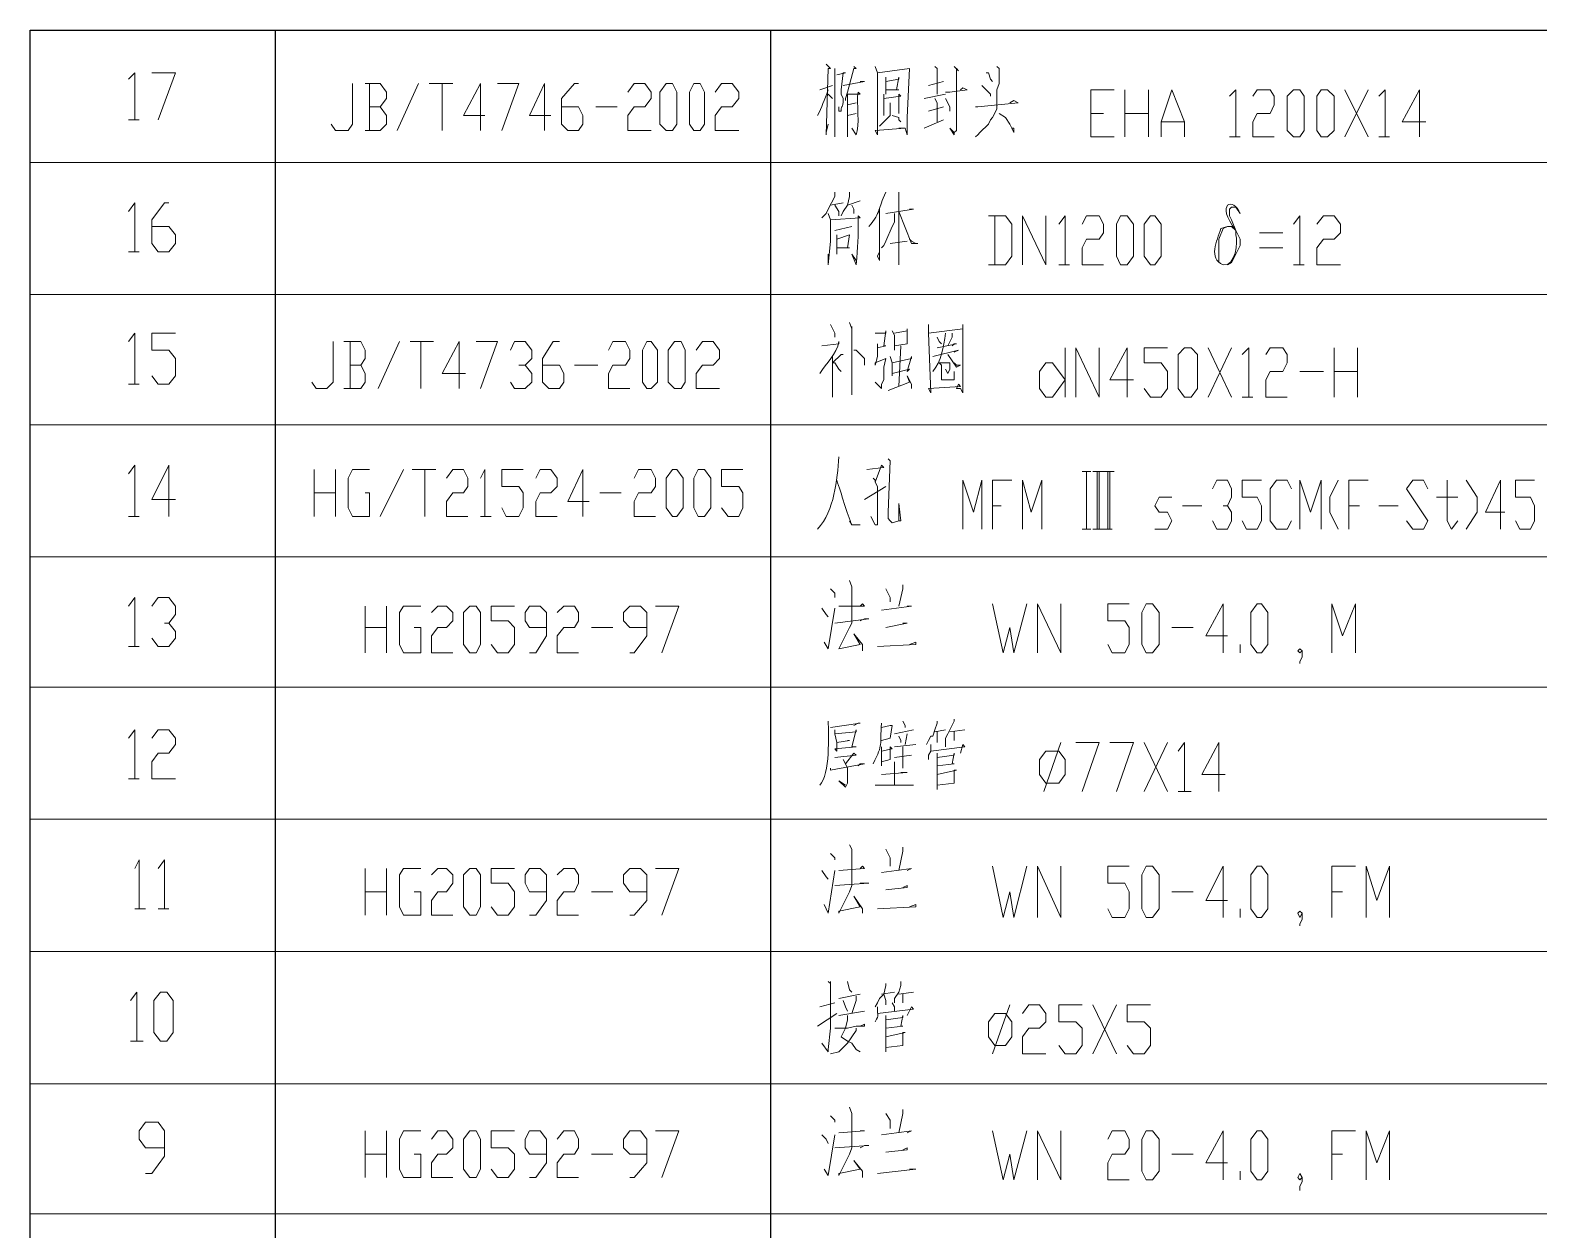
# Model space of a CAD drawing. Header units: millimetres. Extents: x -219 to 948, y -831 to -7.
# Drawn here: x 684 to 811.3, y -596.4 to -495.1 of the extents above; entities that cross this region are included whole.
import ezdxf

# ---------------------------------------------------------------- set-up
doc = ezdxf.new("R2010")
doc.units = ezdxf.units.MM
doc.layers.add('1', color=7, linetype='Continuous')

msp = doc.modelspace()

# ---------------------------------------------------------------- linework, layer by layer
at = {"layer": '1', "color": 0, "lineweight": 25}
for points in [[(684.04, -816.99), (684.04, -495.15)], [(684.04, -495.15), (933.7, -495.15)], [(704.74, -683.79), (704.74, -495.15)], [(746.5, -683.79), (746.5, -495.15)]]:
    msp.add_lwpolyline(points, dxfattribs=at)
at = {"layer": '1', "color": 0, "lineweight": 5}
for points in [[(692.32, -499.29), (692.86, -498.75), (692.86, -502.71)], [(694.3, -498.75), (696.28, -498.75), (694.84, -502.71)], [(751.18, -498.03), (751.54, -498.39), (751.36, -498.39), (751.18, -503.97), (751.18, -503.79), (751.36, -503.07)], [(751.9, -498.39), (751.9, -504.15), (751.9, -502.89)], [(753.52, -498.21), (753.7, -498.39), (753.52, -498.39), (752.98, -500.37), (752.8, -500.91), (752.8, -501.09)], [(755.32, -498.21), (755.5, -498.75), (755.5, -503.97), (755.32, -503.61), (757.84, -503.43), (757.3, -503.43)], [(755.5, -498.75), (758.2, -498.39), (758.2, -498.39), (758.02, -502.53), (758.02, -503.07), (758.02, -503.43), (758.02, -503.97), (757.84, -503.43)], [(760.36, -498.21), (760.54, -498.39), (760.54, -498.39), (760.54, -500.55)], [(761.98, -498.21), (762.34, -498.57), (762.16, -498.39), (762.16, -503.61), (761.98, -503.79), (761.98, -503.97), (761.62, -503.43), (761.98, -503.79)], [(765.58, -498.21), (765.76, -498.39), (765.76, -499.65), (765.58, -500.19), (765.58, -501.09), (765.58, -501.45), (765.58, -501.81), (765.22, -502.53), (765.04, -502.71), (764.86, -503.07), (764.14, -503.79), (763.96, -503.97), (763.78, -504.15)], [(764.68, -498.75), (764.86, -498.75), (765.04, -499.29), (765.22, -499.47)], [(709.42, -503.07), (709.78, -503.61), (710.86, -503.61), (711.22, -503.07), (711.22, -499.65)], [(713.56, -501.63), (714.1, -500.91), (714.1, -500.37), (713.56, -499.65), (712.3, -499.65)], [(712.66, -499.65), (712.66, -503.61)], [(715, -503.61), (716.8, -499.65)], [(717.7, -499.65), (719.68, -499.65)], [(718.78, -499.65), (718.78, -503.61)], [(722.38, -502.35), (720.58, -502.35), (722.02, -499.65), (722.02, -503.61)], [(723.46, -499.65), (725.26, -499.65), (723.82, -503.61)], [(727.96, -502.35), (726.16, -502.35), (727.42, -499.65), (727.42, -503.61)], [(728.86, -501.63), (730.3, -501.63), (730.66, -502.35), (730.66, -503.07), (730.3, -503.61), (729.4, -503.61), (728.86, -503.07), (728.86, -500.91), (729.94, -499.65), (730.3, -499.65)], [(734.44, -500.37), (734.98, -499.65), (735.88, -499.65), (736.42, -500.37), (736.42, -500.91), (735.88, -501.63), (734.98, -501.63), (734.44, -502.35), (734.44, -503.61), (736.42, -503.61)], [(737.68, -503.61), (737.14, -503.07), (737.14, -500.37), (737.68, -499.65), (738.22, -499.65), (738.58, -500.37), (738.58, -503.07), (738.22, -503.61), (737.68, -503.61)], [(740.02, -503.61), (739.66, -503.07), (739.66, -500.37), (740.02, -499.65), (740.56, -499.65), (740.92, -500.37), (740.92, -503.07), (740.56, -503.61), (740.02, -503.61)], [(741.82, -500.37), (742.36, -499.65), (743.26, -499.65), (743.8, -500.37), (743.8, -500.91), (743.26, -501.63), (742.36, -501.63), (741.82, -502.35), (741.82, -503.61), (743.8, -503.61)], [(750.64, -500.19), (751.72, -499.83)], [(752.62, -499.83), (754.42, -499.47), (754.24, -499.47), (754.06, -499.47)], [(756.22, -499.11), (756.22, -500.55), (756.22, -500.19), (757.3, -500.19), (757.12, -500.19), (757.3, -499.11), (757.3, -499.29), (756.22, -499.47)], [(759.82, -499.83), (761.08, -499.47)], [(761.26, -500.37), (761.62, -500.37), (763.06, -500.19), (762.7, -500.01), (762.52, -500.19)], [(764.32, -499.83), (765.04, -500.55), (765.04, -500.73)], [(751.36, -500.55), (751.72, -500.91), (751.72, -500.91)], [(752.98, -500.55), (752.98, -504.15), (752.98, -503.79), (752.98, -503.43)], [(752.98, -501.45), (753.7, -501.27)], [(756.58, -501.27), (756.58, -501.99), (756.58, -502.35), (756.22, -502.71), (756.04, -502.89), (755.86, -503.07), (755.68, -503.25)], [(756.04, -500.55), (756.04, -502.35), (756.04, -501.63)], [(756.04, -500.91), (757.48, -500.73), (757.3, -500.55), (757.3, -502.17), (757.3, -501.63)], [(759.46, -500.91), (761.26, -500.55)], [(760.36, -500.91), (760.54, -501.27), (760.54, -502.89)], [(761.26, -500.91), (761.62, -501.63), (761.62, -501.99)], [(763.78, -501.63), (763.96, -501.63), (767.38, -501.27), (767.02, -501.09), (766.66, -501.27)], [(773.5, -504.15), (773.5, -500.19), (775.48, -500.19)], [(776.38, -504.15), (776.38, -500.19)], [(778.36, -500.19), (778.36, -504.15)], [(779.44, -504.15), (779.44, -502.89), (780.34, -500.19), (781.42, -502.89), (781.42, -504.15)], [(785.2, -500.73), (785.74, -500.19), (785.74, -504.15)], [(787.18, -500.73), (787.54, -500.19), (788.62, -500.19), (788.98, -500.73), (788.98, -501.45), (788.62, -502.17), (787.54, -502.17), (787.18, -502.89), (787.18, -504.15), (788.98, -504.15)], [(790.6, -504.15), (790.06, -503.61), (790.06, -500.73), (790.6, -500.19), (791.14, -500.19), (791.5, -500.73), (791.5, -503.61), (791.14, -504.15), (790.6, -504.15)], [(792.94, -504.15), (792.58, -503.61), (792.58, -500.73), (792.94, -500.19), (793.48, -500.19), (794.02, -500.73), (794.02, -503.61), (793.48, -504.15), (792.94, -504.15)], [(794.92, -504.15), (796.9, -500.19)], [(794.92, -500.19), (796.9, -504.15)], [(797.8, -500.73), (798.34, -500.19), (798.34, -504.15)], [(801.76, -502.89), (799.78, -502.89), (801.22, -500.19), (801.22, -504.15)], [(712.3, -503.61), (713.56, -503.61), (714.1, -503.07), (714.1, -502.35), (713.56, -501.63), (712.66, -501.63)], [(731.74, -501.63), (733.54, -501.63)], [(753.7, -502.17), (752.98, -502.35)], [(756.76, -502.35), (757.3, -502.53), (757.3, -502.71), (757.48, -502.89)], [(759.82, -501.99), (761.08, -501.63)], [(765.76, -502.17), (766.3, -502.53), (766.66, -503.07), (766.84, -503.43), (767.02, -503.43), (767.02, -503.79), (766.84, -503.43)], [(773.5, -502.17), (774.58, -502.17)], [(776.38, -502.17), (778.36, -502.17)], [(692.32, -502.71), (693.22, -502.71)], [(759.46, -503.43), (761.08, -502.71)], [(779.44, -502.89), (781.42, -502.89)], [(773.5, -504.15), (775.48, -504.15)], [(785.2, -504.15), (786.1, -504.15)], [(797.8, -504.15), (798.7, -504.15)], [(684.04, -506.31), (933.7, -506.31)], [(751.9, -508.83), (751.9, -509.19), (751.36, -510.27), (751.18, -510.63), (750.82, -510.99)], [(753.16, -508.83), (753.16, -509.19), (752.98, -509.91), (752.62, -510.45), (752.44, -510.81)], [(757.3, -508.83), (757.3, -509.01), (757.3, -508.83), (757.3, -514.95), (757.3, -513.51)], [(692.32, -510.45), (692.86, -509.73), (692.86, -513.87)], [(694.3, -511.71), (695.74, -511.71), (696.28, -512.43), (696.28, -513.15), (695.74, -513.87), (694.84, -513.87), (694.3, -513.15), (694.3, -511.17), (695.38, -509.73), (695.74, -509.73)], [(751.54, -509.91), (752.62, -509.73)], [(751.9, -509.91), (752.26, -510.45), (752.26, -510.81)], [(752.98, -509.91), (754.06, -509.55)], [(753.34, -509.91), (753.52, -510.27), (753.52, -510.63)], [(755.68, -510.27), (755.68, -514.59), (755.5, -514.23), (755.68, -513.87)], [(756.22, -510.63), (758.56, -510.27), (758.38, -510.27), (758.2, -510.27)], [(751.36, -510.63), (751.54, -511.17), (751.54, -512.97), (751.36, -514.95), (751.36, -514.05)], [(756.94, -510.63), (756.94, -511.35), (756.76, -511.71), (756.22, -512.97), (756.04, -513.33), (755.86, -513.51)], [(757.3, -510.45), (758.38, -513.15), (758.92, -513.15), (758.74, -513.15), (758.38, -512.97), (758.2, -512.79)], [(764.86, -514.95), (766.3, -514.95), (766.84, -514.23), (766.84, -511.53), (766.3, -510.81), (764.86, -510.81)], [(765.4, -510.81), (765.4, -514.95)], [(767.74, -514.95), (767.74, -510.81), (769.72, -514.95), (769.72, -510.81)], [(770.8, -511.53), (771.34, -510.81), (771.34, -514.95)], [(772.78, -511.53), (773.14, -510.81), (774.22, -510.81), (774.58, -511.53), (774.58, -512.25), (774.22, -512.79), (773.14, -512.79), (772.78, -513.51), (772.78, -514.95), (774.58, -514.95)], [(776.02, -514.95), (775.66, -514.23), (775.66, -511.53), (776.02, -510.81), (776.56, -510.81), (777.1, -511.53), (777.1, -514.23), (776.56, -514.95), (776.02, -514.95)], [(778.54, -514.95), (778, -514.23), (778, -511.53), (778.54, -510.81), (778.9, -510.81), (779.44, -511.53), (779.44, -514.23), (778.9, -514.95), (778.54, -514.95)], [(790.6, -511.53), (791.14, -510.81), (791.14, -514.95)], [(792.58, -511.53), (793.12, -510.81), (794.02, -510.81), (794.56, -511.53), (794.56, -512.25), (794.02, -512.79), (793.12, -512.79), (792.58, -513.51), (792.58, -514.95), (794.56, -514.95)], [(753.34, -511.71), (751.9, -512.07)], [(752.08, -512.43), (752.08, -514.05), (752.08, -513.51), (753.16, -513.51), (752.98, -513.51), (753.16, -512.43), (753.16, -512.43), (752.08, -512.79)], [(784.3, -514.77), (784.3, -514.23), (784.3, -513.33), (784.3, -512.79), (784.66, -511.89), (785.02, -511.71), (785.38, -511.71), (785.74, -512.07), (786.1, -512.79), (786.1, -513.33), (785.74, -514.05), (785.38, -514.77), (785.02, -514.95)], [(787.72, -512.25), (789.7, -512.25)], [(692.32, -513.87), (693.22, -513.87)], [(758.02, -512.97), (756.58, -513.15)], [(789.7, -513.51), (787.72, -513.51)], [(770.8, -514.95), (771.7, -514.95)], [(790.6, -514.95), (791.5, -514.95)], [(684.04, -517.47), (933.7, -517.47)], [(751.54, -519.99), (751.9, -520.71), (751.9, -521.07)], [(753.16, -519.81), (753.34, -520.35), (753.34, -520.17), (753.34, -525.93), (753.34, -524.85)], [(756.76, -520.53), (756.94, -520.89), (756.94, -522.15), (756.94, -521.79), (758.02, -521.61), (758.02, -521.61), (758.02, -520.35), (758.02, -520.53), (756.94, -520.71)], [(759.82, -519.99), (759.82, -520.71), (760, -525.75), (759.82, -525.39), (762.52, -525.21), (762.34, -525.03), (762.16, -525.39), (762.52, -525.39), (762.7, -525.75), (762.7, -525.39), (762.7, -519.99), (762.7, -520.35), (759.82, -520.71)], [(692.32, -521.43), (692.86, -520.71), (692.86, -525.03)], [(694.3, -524.31), (694.84, -525.03), (695.74, -525.03), (696.28, -524.31), (696.28, -522.87), (695.74, -522.15), (694.3, -522.15), (694.3, -520.71), (696.28, -520.71)], [(707.8, -524.85), (708.16, -525.39), (709.06, -525.39), (709.6, -524.85), (709.6, -521.43)], [(711.94, -523.41), (712.3, -522.87), (712.3, -522.15), (711.94, -521.43), (710.5, -521.43)], [(711.04, -521.43), (711.04, -525.39)], [(713.38, -525.39), (715.18, -521.43)], [(716.08, -521.43), (718.06, -521.43)], [(716.98, -521.43), (716.98, -525.39)], [(720.76, -524.13), (718.78, -524.13), (720.22, -521.43), (720.22, -525.39)], [(721.66, -521.43), (723.46, -521.43), (722.02, -525.39)], [(724.54, -522.15), (724.9, -521.43), (725.8, -521.43), (726.34, -522.15), (726.34, -522.87), (725.8, -523.41), (725.26, -523.41)], [(727.24, -523.41), (728.68, -523.41), (729.04, -524.13), (729.04, -524.85), (728.68, -525.39), (727.78, -525.39), (727.24, -524.85), (727.24, -522.87), (728.14, -521.43), (728.68, -521.43)], [(732.82, -522.15), (733.18, -521.43), (734.26, -521.43), (734.62, -522.15), (734.62, -522.87), (734.26, -523.41), (733.18, -523.41), (732.82, -524.13), (732.82, -525.39), (734.62, -525.39)], [(736.06, -525.39), (735.7, -524.85), (735.7, -522.15), (736.06, -521.43), (736.42, -521.43), (736.96, -522.15), (736.96, -524.85), (736.42, -525.39), (736.06, -525.39)], [(738.4, -525.39), (737.86, -524.85), (737.86, -522.15), (738.4, -521.43), (738.94, -521.43), (739.3, -522.15), (739.3, -524.85), (738.94, -525.39), (738.4, -525.39)], [(740.2, -522.15), (740.74, -521.43), (741.64, -521.43), (742.18, -522.15), (742.18, -522.87), (741.64, -523.41), (740.74, -523.41), (740.2, -524.13), (740.2, -525.39), (742.18, -525.39)], [(755.32, -520.71), (756.22, -520.71), (756.22, -520.53), (756.04, -521.79), (756.22, -521.79), (755.5, -521.97), (755.5, -521.61), (755.5, -522.69), (755.32, -523.41), (755.32, -523.23), (756.22, -522.87), (756.22, -522.87), (756.04, -523.59), (756.04, -524.67), (755.86, -525.03), (755.86, -525.39), (755.32, -524.85), (755.86, -525.39)], [(760.54, -521.07), (760.72, -521.43), (760.9, -521.61)], [(760.54, -521.97), (762.16, -521.61), (761.98, -521.61), (761.8, -521.79)], [(761.8, -520.71), (761.8, -521.07), (761.44, -521.79)], [(752.62, -522.51), (752.44, -522.51), (751.72, -523.23), (751.9, -523.23), (752.26, -523.77), (752.44, -523.95)], [(751.72, -522.69), (751.72, -526.11), (751.72, -525.03)], [(753.52, -522.15), (753.7, -522.15), (754.42, -522.87), (754.42, -523.41)], [(756.58, -522.69), (756.76, -523.23), (756.76, -524.31), (756.76, -524.13), (758.2, -523.77), (758.02, -523.95), (758.38, -522.69), (758.38, -522.87), (756.76, -523.23)], [(757.48, -521.79), (757.3, -525.21)], [(760.18, -522.69), (762.34, -522.15), (761.98, -522.33)], [(761.44, -522.51), (762.16, -523.59), (762.52, -523.41), (762.16, -523.41), (761.98, -523.23)], [(771.34, -521.97), (771.34, -526.11)], [(772.24, -526.11), (772.24, -521.97), (774.22, -526.11), (774.22, -521.97)], [(777.1, -524.67), (775.12, -524.67), (776.56, -521.97), (776.56, -526.11)], [(778, -525.39), (778.54, -526.11), (779.44, -526.11), (779.98, -525.39), (779.98, -523.95), (779.44, -523.23), (778, -523.23), (778, -521.97), (779.98, -521.97)], [(781.42, -526.11), (780.88, -525.39), (780.88, -522.51), (781.42, -521.97), (781.96, -521.97), (782.5, -522.51), (782.5, -525.39), (781.96, -526.11), (781.42, -526.11)], [(783.4, -526.11), (785.38, -521.97)], [(783.4, -521.97), (785.38, -526.11)], [(786.28, -522.51), (786.82, -521.97), (786.82, -526.11)], [(788.26, -522.51), (788.62, -521.97), (789.7, -521.97), (790.06, -522.51), (790.06, -523.23), (789.7, -523.95), (788.62, -523.95), (788.26, -524.67), (788.26, -526.11), (790.06, -526.11)], [(794.02, -526.11), (794.02, -521.97)], [(796, -521.97), (796, -526.11)], [(710.5, -525.39), (711.94, -525.39), (712.3, -524.85), (712.3, -524.13), (711.94, -523.41), (711.04, -523.41)], [(725.8, -523.41), (726.34, -524.13), (726.34, -524.85), (725.8, -525.39), (724.9, -525.39), (724.54, -524.85)], [(729.94, -523.41), (731.92, -523.41)], [(756.4, -525.57), (758.2, -524.85), (758.02, -524.31), (758.38, -525.03), (758.38, -525.39)], [(761.26, -523.77), (761.44, -524.13), (761.62, -523.77), (761.62, -523.23), (760.9, -523.23), (760.72, -523.23), (760.9, -523.41), (760.9, -524.31), (760.9, -524.67), (761.08, -524.67), (761.26, -524.67), (761.62, -524.67), (761.98, -524.67), (761.98, -523.95), (761.98, -524.49)], [(771.34, -524.67), (770.26, -526.11), (769.72, -526.11), (769.18, -525.39), (769.18, -523.95), (769.72, -523.23), (770.26, -523.23), (771.34, -524.67)], [(791.14, -523.95), (793.12, -523.95)], [(794.02, -523.95), (796, -523.95)], [(692.32, -525.03), (693.22, -525.03)], [(786.28, -526.11), (787.18, -526.11)], [(684.04, -528.45), (933.7, -528.45)], [(692.32, -532.59), (692.86, -531.87), (692.86, -536.19)], [(696.28, -534.75), (694.3, -534.75), (695.74, -531.87), (695.74, -536.19)], [(754.6, -532.23), (756.04, -532.05), (755.86, -531.87), (755.32, -533.31), (755.32, -533.13), (755.14, -532.95)], [(756.4, -531.33), (756.58, -531.51), (756.4, -535.83), (756.4, -536.37), (756.58, -536.55), (756.58, -536.55), (756.76, -536.73), (757.3, -536.55), (757.48, -536.55), (757.3, -535.11), (757.3, -536.55)], [(707.98, -536.19), (707.98, -532.23)], [(709.78, -532.23), (709.78, -536.19)], [(712.3, -534.21), (712.66, -534.21), (712.66, -536.19), (711.22, -536.19), (710.86, -535.47), (710.86, -532.95), (711.22, -532.23), (712.66, -532.23)], [(713.56, -536.19), (715.54, -532.23)], [(716.26, -532.23), (718.24, -532.23)], [(717.34, -532.23), (717.34, -536.19)], [(719.14, -532.95), (719.68, -532.23), (720.58, -532.23), (720.94, -532.95), (720.94, -533.67), (720.58, -534.21), (719.68, -534.21), (719.14, -534.93), (719.14, -536.19), (720.94, -536.19)], [(722.02, -532.95), (722.38, -532.23), (722.38, -536.19)], [(723.82, -535.47), (724.18, -536.19), (725.26, -536.19), (725.62, -535.47), (725.62, -534.21), (725.26, -533.67), (723.82, -533.67), (723.82, -532.23), (725.62, -532.23)], [(726.7, -532.95), (727.06, -532.23), (727.96, -532.23), (728.5, -532.95), (728.5, -533.67), (727.96, -534.21), (727.06, -534.21), (726.7, -534.93), (726.7, -536.19), (728.5, -536.19)], [(731.2, -534.93), (729.4, -534.93), (730.66, -532.23), (730.66, -536.19)], [(734.98, -532.95), (735.34, -532.23), (736.42, -532.23), (736.78, -532.95), (736.78, -533.67), (736.42, -534.21), (735.34, -534.21), (734.98, -534.93), (734.98, -536.19), (736.78, -536.19)], [(738.22, -536.19), (737.68, -535.47), (737.68, -532.95), (738.22, -532.23), (738.58, -532.23), (739.12, -532.95), (739.12, -535.47), (738.58, -536.19), (738.22, -536.19)], [(740.38, -536.19), (740.02, -535.47), (740.02, -532.95), (740.38, -532.23), (740.92, -532.23), (741.46, -532.95), (741.46, -535.47), (740.92, -536.19), (740.38, -536.19)], [(742.36, -535.47), (742.9, -536.19), (743.8, -536.19), (744.16, -535.47), (744.16, -534.21), (743.8, -533.67), (742.36, -533.67), (742.36, -532.23), (744.16, -532.23)], [(762.7, -537.27), (762.7, -533.13), (763.6, -535.83), (764.32, -533.13), (764.32, -537.27)], [(765.22, -537.27), (765.22, -533.13), (766.84, -533.13)], [(767.74, -537.27), (767.74, -533.13), (768.46, -535.83), (769.36, -533.13), (769.36, -537.27)], [(772.78, -532.41), (773.5, -532.41)], [(773.14, -537.27), (773.14, -532.41)], [(773.14, -532.41), (773.14, -537.27)], [(773.68, -532.41), (774.58, -532.41)], [(774.04, -537.27), (774.04, -532.41)], [(774.22, -532.41), (774.22, -537.27)], [(774.58, -532.41), (775.48, -532.41)], [(774.94, -537.27), (774.94, -532.41)], [(775.12, -532.41), (775.12, -537.27)], [(783.76, -533.85), (784.12, -533.13), (785.02, -533.13), (785.38, -533.85), (785.38, -534.57), (785.02, -535.29), (784.66, -535.29)], [(786.28, -536.55), (786.64, -537.27), (787.54, -537.27), (787.9, -536.55), (787.9, -535.29), (787.54, -534.57), (786.28, -534.57), (786.28, -533.13), (787.9, -533.13)], [(790.42, -536.55), (790.06, -537.27), (789.16, -537.27), (788.62, -536.55), (788.62, -533.85), (789.16, -533.13), (790.06, -533.13), (790.42, -533.85)], [(791.14, -537.27), (791.14, -533.13), (792.04, -535.83), (792.94, -533.13), (792.94, -537.27)], [(794.38, -533.13), (793.66, -534.57), (793.66, -535.83), (794.38, -537.27)], [(795.28, -537.27), (795.28, -533.13), (796.9, -533.13)], [(800.14, -536.55), (800.68, -537.27), (801.58, -537.27), (801.94, -536.55), (800.14, -533.85), (800.68, -533.13), (801.58, -533.13), (801.94, -533.85)], [(803.56, -533.13), (803.56, -536.55), (803.92, -537.27), (804.46, -536.55)], [(805.18, -533.13), (806.08, -534.57), (806.08, -535.83), (805.18, -537.27)], [(808.42, -535.83), (806.8, -535.83), (808.06, -533.13), (808.06, -537.27)], [(809.32, -536.55), (809.68, -537.27), (810.58, -537.27), (810.94, -536.55), (810.94, -535.29), (810.58, -534.57), (809.32, -534.57), (809.32, -533.13), (810.94, -533.13)], [(707.98, -534.21), (709.78, -534.21)], [(732.1, -534.21), (733.9, -534.21)], [(754.42, -534.75), (756.22, -533.67)], [(755.32, -533.31), (755.5, -533.67), (755.5, -534.57), (755.5, -535.11), (755.5, -535.47), (755.5, -536.91), (755.32, -536.91), (754.96, -536.19), (755.32, -536.91)], [(765.22, -535.29), (765.94, -535.29)], [(778.9, -537.27), (779.98, -537.27), (780.34, -536.55), (779.98, -535.83), (779.26, -535.83), (778.9, -535.29), (779.26, -534.57), (780.34, -534.57)], [(781.24, -535.29), (782.86, -535.29)], [(785.02, -535.29), (785.38, -535.83), (785.38, -536.55), (785.02, -537.27), (784.12, -537.27), (783.76, -536.55)], [(795.28, -535.29), (796.18, -535.29)], [(797.8, -535.29), (799.42, -535.29)], [(802.66, -534.57), (804.46, -534.57)], [(692.32, -536.19), (693.22, -536.19)], [(722.02, -536.19), (722.92, -536.19)], [(772.78, -537.27), (773.5, -537.27)], [(773.68, -537.27), (774.58, -537.27)], [(774.58, -537.27), (775.3, -537.27)], [(684.04, -539.61), (933.7, -539.61)], [(753.16, -541.59), (753.34, -542.13), (753.34, -545.19), (753.16, -545.55), (752.26, -547.35), (752.26, -547.35), (754.06, -546.99), (753.52, -546.09), (754.24, -546.99), (754.24, -547.53)], [(757.66, -541.95), (757.66, -542.31), (757.3, -543.75)], [(692.32, -543.75), (692.86, -543.03), (692.86, -547.17)], [(694.3, -543.75), (694.84, -543.03), (695.74, -543.03), (696.28, -543.75), (696.28, -544.47), (695.74, -545.19), (695.38, -545.19)], [(751.54, -542.31), (751.9, -542.67), (751.9, -543.03)], [(756.22, -542.31), (756.58, -543.03), (756.58, -543.39)], [(712.3, -547.71), (712.3, -543.75)], [(714.1, -543.75), (714.1, -547.71)], [(716.44, -545.55), (716.98, -545.55), (716.98, -547.71), (715.54, -547.71), (715.18, -546.99), (715.18, -544.29), (715.54, -543.75), (716.98, -543.75)], [(717.88, -544.29), (718.42, -543.75), (719.14, -543.75), (719.68, -544.29), (719.68, -545.01), (719.14, -545.55), (718.42, -545.55), (717.88, -546.27), (717.88, -547.71), (719.68, -547.71)], [(721.12, -547.71), (720.58, -546.99), (720.58, -544.29), (721.12, -543.75), (721.66, -543.75), (722.02, -544.29), (722.02, -546.99), (721.66, -547.71), (721.12, -547.71)], [(722.92, -546.99), (723.46, -547.71), (724.36, -547.71), (724.9, -546.99), (724.9, -545.55), (724.36, -545.01), (722.92, -545.01), (722.92, -543.75), (724.9, -543.75)], [(726.16, -547.71), (726.7, -547.71), (727.6, -546.27), (727.6, -544.29), (727.06, -543.75), (726.16, -543.75), (725.8, -544.29), (725.8, -545.01), (726.16, -545.55), (727.6, -545.55)], [(728.5, -544.29), (729.04, -543.75), (729.94, -543.75), (730.3, -544.29), (730.3, -545.01), (729.94, -545.55), (729.04, -545.55), (728.5, -546.27), (728.5, -547.71), (730.3, -547.71)], [(734.62, -547.71), (734.98, -547.71), (736.06, -546.27), (736.06, -544.29), (735.52, -543.75), (734.62, -543.75), (734.08, -544.29), (734.08, -545.01), (734.62, -545.55), (736.06, -545.55)], [(736.78, -543.75), (738.76, -543.75), (737.32, -547.71)], [(750.82, -543.93), (751.18, -544.47), (751.36, -544.65)], [(751, -546.81), (751.36, -547.35), (751.9, -543.93)], [(752.26, -543.75), (754.42, -543.75), (754.24, -543.57), (754.06, -543.75)], [(755.86, -544.11), (758.38, -543.75), (758.38, -543.75), (758.02, -543.75)], [(765.22, -543.57), (766.12, -547.71), (766.66, -545.55), (767.02, -547.71), (768.1, -543.57)], [(769, -547.71), (769, -543.57), (770.98, -547.71), (770.98, -543.57)], [(774.94, -546.99), (775.3, -547.71), (776.38, -547.71), (776.74, -546.99), (776.74, -545.55), (776.38, -545.01), (774.94, -545.01), (774.94, -543.57), (776.74, -543.57)], [(778.18, -547.71), (777.82, -546.99), (777.82, -544.29), (778.18, -543.57), (778.72, -543.57), (779.26, -544.29), (779.26, -546.99), (778.72, -547.71), (778.18, -547.71)], [(785.02, -546.27), (783.22, -546.27), (784.66, -543.57), (784.66, -547.71)], [(787.54, -547.71), (787, -546.99), (787, -544.29), (787.54, -543.57), (787.9, -543.57), (788.44, -544.29), (788.44, -546.99), (787.9, -547.71), (787.54, -547.71)], [(793.84, -547.71), (793.84, -543.57), (794.74, -546.27), (795.82, -543.57), (795.82, -547.71)], [(695.74, -545.19), (696.28, -545.91), (696.28, -546.45), (695.74, -547.17), (694.84, -547.17), (694.3, -546.45)], [(712.3, -545.55), (714.1, -545.55)], [(731.38, -545.55), (733.18, -545.55)], [(751.9, -545.19), (754.78, -544.83), (754.42, -544.83), (754.06, -545.01)], [(756.22, -545.55), (758.02, -545.19), (758.02, -545.19), (757.66, -545.19)], [(780.34, -545.55), (782.14, -545.55)], [(692.32, -547.17), (693.22, -547.17)], [(755.5, -547.17), (758.74, -546.99), (758.74, -546.81), (758.2, -546.99)], [(786.1, -547.71), (786.1, -546.99)], [(791.14, -548.61), (791.14, -548.43), (791.32, -548.07), (791.32, -547.53), (791.14, -547.35), (790.96, -547.53), (791.14, -547.71), (791.32, -547.53)], [(684.04, -550.59), (933.7, -550.59)], [(757.66, -553.47), (757.84, -553.83), (757.84, -554.01)], [(760.54, -553.47), (760.54, -553.65), (760.36, -554.19), (760.18, -554.73), (760, -554.73), (759.82, -555.09), (759.64, -555.45)], [(761.98, -553.29), (761.98, -553.47), (761.62, -554.19), (761.44, -554.55), (761.26, -554.91)], [(692.32, -554.91), (692.86, -554.19), (692.86, -558.33)], [(694.3, -554.91), (694.84, -554.19), (695.74, -554.19), (696.28, -554.91), (696.28, -555.45), (695.74, -556.17), (694.84, -556.17), (694.3, -556.89), (694.3, -558.33), (696.28, -558.33)], [(751.54, -554.01), (754.06, -553.65), (753.88, -553.65), (753.52, -553.83)], [(751.9, -554.19), (751.9, -554.55), (752.08, -555.27), (752.08, -555.99), (751.9, -555.81), (753.7, -555.63), (753.34, -555.63), (753.7, -554.19), (753.7, -554.37), (751.9, -554.55)], [(755.86, -554.01), (756.58, -553.83), (756.76, -553.83), (756.58, -554.91), (756.58, -554.91), (755.86, -555.09)], [(756.94, -554.55), (758.56, -554.19)], [(757.3, -554.73), (757.48, -555.09), (757.48, -555.27)], [(758.02, -554.55), (757.84, -555.45)], [(760.36, -554.37), (761.26, -554.19)], [(760.54, -554.37), (760.54, -554.91), (760.54, -555.27)], [(761.62, -554.37), (762.88, -554.19)], [(761.98, -554.37), (761.98, -554.91), (761.98, -555.09)], [(752.08, -555.27), (753.16, -555.09), (752.98, -555.09)], [(755.86, -555.63), (755.86, -557.25), (755.86, -556.89), (756.58, -556.71), (756.58, -556.71), (756.58, -555.63), (756.76, -555.81), (755.86, -555.99)], [(756.94, -555.63), (758.74, -555.45)], [(757.66, -555.63), (757.66, -557.43), (757.66, -557.07), (757.66, -556.89)], [(760, -555.45), (760, -555.99), (759.82, -556.35), (759.82, -556.71)], [(760, -555.99), (762.88, -555.63), (762.7, -555.45), (762.52, -556.17)], [(761.26, -554.91), (761.26, -555.63)], [(769.72, -558.69), (769.18, -557.97), (769.18, -556.71), (769.72, -555.99), (770.8, -555.99), (771.34, -556.71), (771.34, -557.97), (770.8, -558.69), (769.72, -558.69)], [(769.54, -559.41), (770.98, -555.27)], [(772.24, -555.27), (774.22, -555.27), (772.78, -559.41)], [(775.12, -555.27), (777.1, -555.27), (775.66, -559.41)], [(778, -559.41), (779.98, -555.27)], [(778, -555.27), (779.98, -559.41)], [(780.88, -555.99), (781.42, -555.27), (781.42, -559.41)], [(784.84, -557.97), (782.86, -557.97), (784.3, -555.27), (784.3, -559.41)], [(751.54, -557.43), (751.54, -557.61), (754.42, -557.07), (754.06, -557.07), (753.88, -557.25)], [(751.9, -556.53), (753.7, -556.35), (753.52, -556.17), (752.8, -557.07)], [(752.62, -556.71), (752.8, -557.07), (752.98, -557.43), (752.98, -558.69), (752.8, -559.05), (752.26, -558.51), (752.8, -558.87)], [(758.38, -556.35), (758.38, -556.35), (756.94, -556.53)], [(756.94, -556.89), (756.94, -558.87)], [(760.54, -556.17), (760.54, -556.35), (760.54, -557.61), (760.54, -559.23), (760.54, -558.51)], [(760.54, -556.53), (761.98, -556.35), (761.98, -556.17), (761.8, -557.07), (761.98, -557.07), (760.54, -557.25)], [(692.32, -558.33), (693.22, -558.33)], [(755.86, -557.97), (758.02, -557.79), (757.84, -557.79), (757.48, -557.79)], [(760.54, -557.97), (762.16, -557.61), (761.98, -557.61), (761.98, -558.69), (761.98, -558.69), (760.54, -558.87)], [(755.32, -558.87), (758.56, -558.87), (758.38, -558.87), (758.2, -558.87)], [(780.88, -559.41), (781.96, -559.41)], [(684.04, -561.75), (933.7, -561.75)], [(751.54, -564.63), (751.9, -564.99), (751.9, -565.17)], [(753.16, -563.91), (753.34, -564.27), (753.34, -567.33), (753.16, -567.87), (752.26, -569.67), (752.26, -569.49), (754.06, -569.13), (753.52, -568.23), (754.24, -569.31), (754.24, -569.67)], [(756.22, -564.27), (756.58, -564.99), (756.58, -565.17), (756.58, -565.71)], [(757.66, -564.09), (757.66, -564.45), (757.3, -566.07)], [(692.86, -565.89), (693.22, -565.17), (693.22, -569.31)], [(694.84, -565.89), (695.38, -565.17), (695.38, -569.31)], [(712.3, -569.85), (712.3, -565.89)], [(714.1, -565.89), (714.1, -569.85)], [(716.44, -567.87), (716.98, -567.87), (716.98, -569.85), (715.54, -569.85), (715.18, -569.13), (715.18, -566.43), (715.54, -565.89), (716.98, -565.89)], [(717.88, -566.43), (718.42, -565.89), (719.14, -565.89), (719.68, -566.43), (719.68, -567.15), (719.14, -567.87), (718.42, -567.87), (717.88, -568.59), (717.88, -569.85), (719.68, -569.85)], [(721.12, -569.85), (720.58, -569.13), (720.58, -566.43), (721.12, -565.89), (721.66, -565.89), (722.02, -566.43), (722.02, -569.13), (721.66, -569.85), (721.12, -569.85)], [(722.92, -569.13), (723.46, -569.85), (724.36, -569.85), (724.9, -569.13), (724.9, -567.87), (724.36, -567.15), (722.92, -567.15), (722.92, -565.89), (724.9, -565.89)], [(726.16, -569.85), (726.7, -569.85), (727.6, -568.59), (727.6, -566.43), (727.06, -565.89), (726.16, -565.89), (725.8, -566.43), (725.8, -567.15), (726.16, -567.87), (727.6, -567.87)], [(728.5, -566.43), (729.04, -565.89), (729.94, -565.89), (730.3, -566.43), (730.3, -567.15), (729.94, -567.87), (729.04, -567.87), (728.5, -568.59), (728.5, -569.85), (730.3, -569.85)], [(734.62, -569.85), (734.98, -569.85), (736.06, -568.59), (736.06, -566.43), (735.52, -565.89), (734.62, -565.89), (734.08, -566.43), (734.08, -567.15), (734.62, -567.87), (736.06, -567.87)], [(736.78, -565.89), (738.76, -565.89), (737.32, -569.85)], [(750.82, -566.07), (751.18, -566.61), (751.36, -566.79)], [(751, -568.95), (751.36, -569.67), (751.9, -566.07)], [(752.26, -566.07), (754.42, -565.89), (754.24, -565.71), (754.06, -565.89)], [(755.86, -566.25), (758.38, -565.89), (758.38, -565.89), (758.02, -566.07)], [(765.22, -565.71), (766.12, -570.03), (766.66, -567.87), (767.02, -570.03), (768.1, -565.71)], [(769, -570.03), (769, -565.71), (770.98, -570.03), (770.98, -565.71)], [(774.94, -569.31), (775.3, -570.03), (776.38, -570.03), (776.74, -569.31), (776.74, -567.87), (776.38, -567.15), (774.94, -567.15), (774.94, -565.71), (776.74, -565.71)], [(778.18, -570.03), (777.82, -569.31), (777.82, -566.43), (778.18, -565.71), (778.72, -565.71), (779.26, -566.43), (779.26, -569.31), (778.72, -570.03), (778.18, -570.03)], [(785.02, -568.59), (783.22, -568.59), (784.66, -565.71), (784.66, -570.03)], [(787.54, -570.03), (787, -569.31), (787, -566.43), (787.54, -565.71), (787.9, -565.71), (788.44, -566.43), (788.44, -569.31), (787.9, -570.03), (787.54, -570.03)], [(793.84, -570.03), (793.84, -565.71), (795.82, -565.71)], [(796.72, -570.03), (796.72, -565.71), (797.62, -568.59), (798.7, -565.71), (798.7, -570.03)], [(751.9, -567.33), (754.78, -567.15), (754.42, -567.15), (754.06, -567.15)], [(756.22, -567.69), (758.02, -567.51), (758.02, -567.33), (757.66, -567.51)], [(712.3, -567.87), (714.1, -567.87)], [(731.38, -567.87), (733.18, -567.87)], [(780.34, -567.87), (782.14, -567.87)], [(793.84, -567.87), (794.74, -567.87)], [(692.86, -569.31), (693.76, -569.31)], [(694.84, -569.31), (695.74, -569.31)], [(755.5, -569.31), (758.74, -569.13), (758.74, -568.95), (758.2, -569.13)], [(786.1, -570.03), (786.1, -569.31)], [(791.14, -570.75), (791.14, -570.57), (791.32, -570.21), (791.32, -569.67), (791.14, -569.49), (790.96, -569.67), (791.14, -570.03), (791.32, -569.67)], [(684.04, -572.91), (933.7, -572.91)], [(692.5, -577.05), (693.04, -576.33), (693.04, -580.47)], [(695.02, -580.47), (694.48, -579.75), (694.48, -577.05), (695.02, -576.33), (695.56, -576.33), (696.1, -577.05), (696.1, -579.75), (695.56, -580.47), (695.02, -580.47)], [(751.36, -575.43), (751.54, -575.61), (751.54, -575.43), (751.54, -579.39), (751.36, -581.19), (751.36, -581.37), (750.82, -580.65), (751.36, -581.37)], [(752.98, -575.43), (753.16, -576.15), (753.34, -576.33)], [(756.22, -575.61), (756.22, -575.79), (756.04, -576.51), (755.68, -576.87), (755.5, -577.23), (755.32, -577.59)], [(755.86, -576.51), (756.94, -576.33)], [(757.48, -575.43), (757.48, -575.79), (757.3, -576.33), (756.94, -576.87), (756.94, -577.23)], [(757.3, -576.51), (758.56, -576.33)], [(750.64, -577.59), (751.9, -577.23)], [(752.26, -576.87), (754.06, -576.51)], [(752.62, -577.05), (752.8, -577.59), (752.98, -577.95)], [(753.7, -576.69), (753.7, -577.05), (753.34, -578.13)], [(755.5, -578.13), (758.56, -577.77), (758.38, -577.59), (758.02, -578.31)], [(756.04, -576.51), (756.22, -577.05), (756.22, -577.41)], [(756.76, -577.23), (756.94, -577.59), (756.94, -577.95)], [(757.66, -576.51), (757.66, -577.05), (757.66, -577.23)], [(765.22, -581.55), (766.66, -577.41)], [(767.74, -578.13), (768.28, -577.41), (769.18, -577.41), (769.72, -578.13), (769.72, -578.85), (769.18, -579.39), (768.28, -579.39), (767.74, -580.11), (767.74, -581.55), (769.72, -581.55)], [(770.8, -580.83), (771.34, -581.55), (772.24, -581.55), (772.78, -580.83), (772.78, -579.39), (772.24, -578.85), (770.8, -578.85), (770.8, -577.41), (772.78, -577.41)], [(773.68, -581.55), (775.66, -577.41)], [(773.68, -577.41), (775.66, -581.55)], [(776.56, -580.83), (777.1, -581.55), (778, -581.55), (778.54, -580.83), (778.54, -579.39), (778, -578.85), (776.56, -578.85), (776.56, -577.41), (778.54, -577.41)], [(750.46, -579.21), (752.08, -578.13)], [(751.9, -579.39), (752.98, -579.39), (753.7, -579.21), (754.42, -579.21), (754.42, -579.03), (754.06, -579.21)], [(752.26, -578.31), (754.42, -577.95)], [(752.98, -578.31), (752.98, -578.67), (752.8, -579.39), (752.44, -580.11), (752.98, -580.47), (753.34, -580.65), (753.7, -581.19), (754.06, -581.37)], [(756.22, -578.31), (756.22, -581.37), (756.22, -580.65)], [(756.22, -578.67), (757.66, -578.49), (757.66, -578.31), (757.48, -579.21), (757.66, -579.21), (756.22, -579.39)], [(765.4, -580.83), (764.86, -580.11), (764.86, -578.85), (765.4, -578.13), (766.3, -578.13), (766.84, -578.85), (766.84, -580.11), (766.3, -580.83), (765.4, -580.83)], [(753.7, -579.39), (753.7, -579.57), (753.34, -580.11), (752.98, -580.65), (752.26, -581.37), (751.54, -581.55)], [(756.22, -580.11), (757.84, -579.75), (757.66, -579.75), (757.66, -580.83), (757.66, -580.83), (756.22, -581.01)], [(692.5, -580.47), (693.58, -580.47)], [(684.04, -584.07), (933.7, -584.07)], [(753.16, -586.05), (753.34, -586.59), (753.34, -589.47), (753.16, -590.01), (752.26, -591.81), (752.26, -591.63), (754.06, -591.27), (753.52, -590.55), (754.24, -591.45), (754.24, -591.99)], [(756.22, -586.59), (756.58, -587.13), (756.58, -587.31), (756.58, -587.85)], [(757.66, -586.23), (757.66, -586.59), (757.3, -588.21)], [(693.76, -591.63), (694.3, -591.63), (695.38, -590.19), (695.38, -588.03), (694.84, -587.31), (693.76, -587.31), (693.22, -588.03), (693.22, -588.75), (693.76, -589.47), (695.38, -589.47)], [(751.54, -586.77), (751.9, -587.13), (751.9, -587.31)], [(712.3, -591.99), (712.3, -588.03)], [(714.1, -588.03), (714.1, -591.99)], [(716.44, -590.01), (716.98, -590.01), (716.98, -591.99), (715.54, -591.99), (715.18, -591.27), (715.18, -588.75), (715.54, -588.03), (716.98, -588.03)], [(717.88, -588.75), (718.42, -588.03), (719.14, -588.03), (719.68, -588.75), (719.68, -589.47), (719.14, -590.01), (718.42, -590.01), (717.88, -590.73), (717.88, -591.99), (719.68, -591.99)], [(721.12, -591.99), (720.58, -591.27), (720.58, -588.75), (721.12, -588.03), (721.66, -588.03), (722.02, -588.75), (722.02, -591.27), (721.66, -591.99), (721.12, -591.99)], [(722.92, -591.27), (723.46, -591.99), (724.36, -591.99), (724.9, -591.27), (724.9, -590.01), (724.36, -589.47), (722.92, -589.47), (722.92, -588.03), (724.9, -588.03)], [(726.16, -591.99), (726.7, -591.99), (727.6, -590.73), (727.6, -588.75), (727.06, -588.03), (726.16, -588.03), (725.8, -588.75), (725.8, -589.47), (726.16, -590.01), (727.6, -590.01)], [(728.5, -588.75), (729.04, -588.03), (729.94, -588.03), (730.3, -588.75), (730.3, -589.47), (729.94, -590.01), (729.04, -590.01), (728.5, -590.73), (728.5, -591.99), (730.3, -591.99)], [(734.62, -591.99), (734.98, -591.99), (736.06, -590.73), (736.06, -588.75), (735.52, -588.03), (734.62, -588.03), (734.08, -588.75), (734.08, -589.47), (734.62, -590.01), (736.06, -590.01)], [(736.78, -588.03), (738.76, -588.03), (737.32, -591.99)], [(750.82, -588.39), (751.18, -588.75), (751.36, -589.11)], [(751, -591.27), (751.36, -591.81), (751.9, -588.39)], [(752.26, -588.21), (754.42, -588.03), (754.24, -588.03), (754.06, -588.03)], [(755.86, -588.39), (758.38, -588.03), (758.38, -588.03), (758.02, -588.21)], [(765.22, -588.03), (766.12, -592.17), (766.66, -590.01), (767.02, -592.17), (768.1, -588.03)], [(769, -592.17), (769, -588.03), (770.98, -592.17), (770.98, -588.03)], [(774.94, -588.75), (775.3, -588.03), (776.38, -588.03), (776.74, -588.75), (776.74, -589.47), (776.38, -590.01), (775.3, -590.01), (774.94, -590.73), (774.94, -592.17), (776.74, -592.17)], [(778.18, -592.17), (777.82, -591.45), (777.82, -588.75), (778.18, -588.03), (778.72, -588.03), (779.26, -588.75), (779.26, -591.45), (778.72, -592.17), (778.18, -592.17)], [(785.02, -590.73), (783.22, -590.73), (784.66, -588.03), (784.66, -592.17)], [(787.54, -592.17), (787, -591.45), (787, -588.75), (787.54, -588.03), (787.9, -588.03), (788.44, -588.75), (788.44, -591.45), (787.9, -592.17), (787.54, -592.17)], [(793.84, -592.17), (793.84, -588.03), (795.82, -588.03)], [(796.72, -592.17), (796.72, -588.03), (797.62, -590.73), (798.7, -588.03), (798.7, -592.17)], [(712.3, -590.01), (714.1, -590.01)], [(731.38, -590.01), (733.18, -590.01)], [(751.9, -589.47), (754.78, -589.29), (754.42, -589.29), (754.06, -589.47)], [(756.22, -589.83), (758.02, -589.65), (758.02, -589.47), (757.66, -589.65)], [(780.34, -590.01), (782.14, -590.01)], [(793.84, -590.01), (794.74, -590.01)], [(755.5, -591.63), (758.74, -591.27), (758.74, -591.27), (758.2, -591.27)], [(786.1, -592.17), (786.1, -591.45)], [(791.14, -593.07), (791.14, -592.71), (791.32, -592.35), (791.32, -591.99), (791.14, -591.63), (790.96, -591.99), (791.14, -592.17), (791.32, -591.99)], [(684.04, -595.05), (933.7, -595.05)]]:
    msp.add_lwpolyline(points, dxfattribs=at)
for points, knots in [([(752.08, -498.93), (752.08, -498.93), (752.8, -498.75), (752.8, -498.75), (752.8, -498.75), (752.62, -498.75), (752.62, -498.75), (752.62, -498.75), (752.44, -500.19), (752.44, -500.19), (752.44, -500.19), (752.44, -500.55), (752.44, -500.55), (752.44, -500.55), (752.62, -500.91), (752.62, -500.91), (752.62, -501.99), (752.44, -501.27), (752.44, -501.99), (752.44, -501.99), (752.26, -501.99), (752.26, -501.99), (752.26, -501.99), (752.26, -501.63), (752.26, -501.63)], [0, 0, 0, 0, 1, 1, 1, 2, 2, 2, 3, 3, 3, 4, 4, 4, 5, 5, 5, 6, 6, 6, 7, 7, 7, 8, 8, 8, 8]), ([(752.98, -500.55), (752.98, -500.55), (754.06, -500.55), (754.06, -500.55), (754.06, -500.55), (753.88, -500.37), (753.88, -500.37), (753.7, -501.27), (754.06, -503.25), (753.7, -503.97), (753.7, -503.97), (753.34, -503.43), (753.34, -503.43)], [0, 0, 0, 0, 1, 1, 1, 2, 2, 2, 3, 3, 3, 4, 4, 4, 4]), ([(784.66, -514.95), (783.4, -514.41), (784.12, -512.97), (784.48, -511.89), (784.48, -511.89), (785.02, -511.71), (785.02, -511.71), (785.02, -511.71), (785.38, -511.71), (785.38, -511.71), (785.38, -511.71), (785.74, -512.07), (785.74, -512.07), (783.94, -509.73), (785.56, -509.19), (786.1, -510.63), (786.1, -510.63), (785.74, -510.09), (785.74, -510.09), (785.74, -510.09), (785.38, -510.09), (785.38, -510.09), (785.38, -510.09), (785.2, -510.27), (785.2, -510.27), (785.2, -510.27), (785.2, -510.81), (785.2, -510.81), (785.2, -510.81), (785.38, -511.17), (785.38, -511.17), (785.38, -511.17), (785.74, -512.07), (785.74, -512.07), (785.74, -512.07), (785.74, -512.43), (785.74, -512.43), (785.92, -512.97), (785.74, -515.13), (784.66, -514.95)], [0, 0, 0, 0, 1, 1, 1, 2, 2, 2, 3, 3, 3, 4, 4, 4, 5, 5, 5, 6, 6, 6, 7, 7, 7, 8, 8, 8, 9, 9, 9, 10, 10, 10, 11, 11, 11, 12, 12, 12, 13, 13, 13, 13]), ([(751.54, -511.17), (751.54, -511.17), (754.06, -510.99), (754.06, -510.99), (754.06, -510.99), (753.88, -510.81), (753.88, -510.81), (753.88, -512.79), (753.88, -513.33), (753.7, -514.95), (753.7, -514.95), (753.34, -514.05), (753.34, -514.05), (753.34, -514.05), (753.7, -514.59), (753.7, -514.59)], [0, 0, 0, 0, 1, 1, 1, 2, 2, 2, 3, 3, 3, 4, 4, 4, 5, 5, 5, 5]), ([(750.82, -521.79), (750.82, -521.79), (752.26, -521.61), (752.26, -521.61), (752.26, -521.61), (752.26, -521.43), (752.26, -521.43), (752.08, -522.51), (751.18, -523.23), (750.64, -524.13)], [0, 0, 0, 0, 1, 1, 1, 2, 2, 2, 3, 3, 3, 3]), ([(752.08, -533.13), (752.44, -534.21), (752.98, -536.01), (753.34, -536.91), (753.34, -536.91), (754.06, -536.91), (754.06, -536.91), (754.06, -536.91), (753.34, -536.91), (753.34, -536.91), (753.34, -536.91), (753.16, -536.55), (753.16, -536.55)], [0, 0, 0, 0, 1, 1, 1, 2, 2, 2, 3, 3, 3, 4, 4, 4, 4])]:
    msp.add_open_spline(points, degree=3, knots=knots, dxfattribs=at)
for points in [[(751.36, -500.19), (751, -501.09), (750.82, -501.63), (750.46, -502.35)], [(756.22, -508.83), (755.5, -510.27), (755.86, -510.45), (754.78, -511.71)], [(761.26, -520.71), (761.08, -521.97), (760.9, -523.05), (760.18, -523.95)], [(752.26, -531.15), (752.08, -533.13), (751.9, -535.65), (750.46, -537.27)], [(751.36, -553.47), (751.36, -554.55), (751.54, -557.97), (750.64, -558.87)], [(755.86, -553.65), (755.68, -555.63), (756.04, -555.27), (755.14, -557.07)], [(755.5, -577.59), (755.5, -578.49), (755.68, -578.13), (755.32, -578.85)]]:
    msp.add_open_spline(points, degree=3, dxfattribs=at)

doc.saveas('drawing.dxf')
